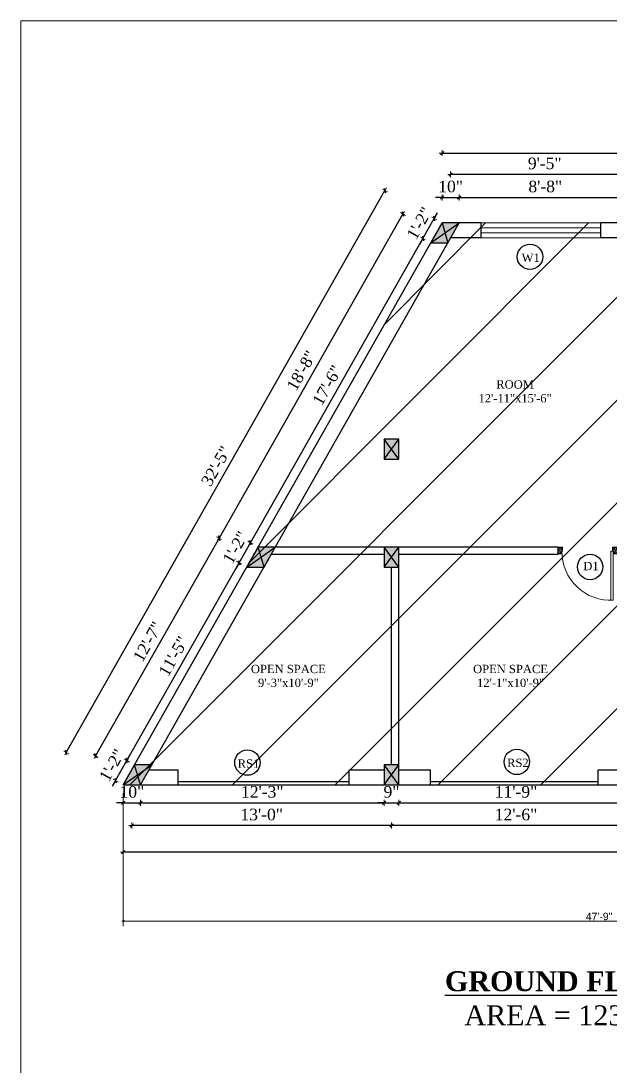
# Model space of a CAD drawing. Header units: inches. Extents: x 4069 to 291496, y -47643 to 12535.
# Drawn here: x 111241 to 111596, y -26496 to -25867 of the extents above; entities that cross this region are included whole.
import ezdxf

# ---------------------------------------------------------------- set-up
doc = ezdxf.new("R2010")
doc.units = ezdxf.units.IN
doc.header["$LTSCALE"] = 5
doc.header["$MEASUREMENT"] = 0
for name, color, linetype, lineweight in [('A-WALL', 7, 'Continuous', 9), ('Dimension', 7, 'Continuous', 18), ('DOOR', 62, 'Continuous', 0), ('Dw', 2, 'Continuous', 18), ('ele1', 21, 'Continuous', 20)]:
    doc.layers.add(name, color=color, linetype=linetype, lineweight=lineweight)
doc.layers.add('dim line', color=7, linetype='Continuous', lineweight=15, true_color=0xfab2b2)
doc.layers.add('TEXT', color=6, linetype='Continuous')
doc.layers.add('WALL', color=7, linetype='Continuous')
doc.styles.add('ordinary', font='times.ttf')
doc.styles.get("Standard").update_dxf_attribs({"font": 'arial.ttf'})
doc.dimstyles.new('Copy of 96', dxfattribs={"dimtxt": 7, "dimasz": 4, "dimexe": 0.5, "dimexo": 0.5, "dimgap": 3, "dimtad": 1, "dimdec": 1, "dimzin": 11, "dimdsep": 46, "dimlunit": 4, "dimtxsty": 'ordinary', "dimblk": 'OBLIQUE', "dimcen": 0.09, "dimse1": 1, "dimse2": 1, "dimclrt": 6, "dimazin": 0, "dimtfac": 1, "dimtdec": 1, "dimtix": 1, "dimtmove": 2, "dimatfit": 3, "dimldrblk": 'leader', "dimfxl": 0.5, "dimfxlon": 1, "dimtolj": 1, "dimtzin": 0, "dimarcsym": 0})
doc.dimstyles.new('Standard$0', dxfattribs={"dimtxt": 6, "dimasz": 4, "dimexe": 3, "dimexo": 6, "dimgap": 3, "dimtad": 1, "dimdec": 1, "dimzin": 0, "dimdsep": 46, "dimlunit": 4, "dimtxsty": 'Standard', "dimcen": 0.09, "dimclrd": 6, "dimclre": 6, "dimclrt": 7, "dimadec": 0, "dimazin": 0, "dimtfac": 1, "dimtdec": 1, "dimtix": 1, "dimtofl": 0, "dimtmove": 1, "dimatfit": 3, "dimfxl": 1, "dimtolj": 1, "dimtzin": 0, "dimlwd": 18, "dimlwe": 18, "dimarcsym": 0})

# ---------------------------------------------------------------- blocks, each defined once
blk = doc.blocks.new('c2a')
at = {"color": 1, "ltscale": 5}
for p, q in [((18091.63, 4625.76), (18084.82, 4613.76)), ((18101.98, 4625.76), (18091.63, 4625.76)), ((18095.17, 4613.76), (18101.98, 4625.76)), ((18084.82, 4613.76), (18095.17, 4613.76))]:
    blk.add_line(p, q, dxfattribs=at)
blk = doc.blocks.new('A$C27B36B59')
at = {"layer": 'DOOR'}
for p, q in [((0, 4), (0, 0)), ((2.5, 4), (0, 4)), ((0, 0), (3, 0)), ((2.5, 2.5), (2.5, 4)), ((3, 2.5), (2.5, 2.5)), ((3, 0), (3, 2.5))]:
    blk.add_line(p, q, dxfattribs=at)
for centre, radius, start, end in [((-1.4, -0.54), 4.75, 22.14107, 72.83803), ((1.34, 2.09), 1.64, 45.13802, 144.89476), ((2.21, 0.3), 2.49, 83.31492, 152.65798), ((0.13, 0.37), 2.05, 349.48753, 93.68048), ((1.96, -0.47), 2.01, 58.74475, 166.49498), ((-0.06, 0.32), 1.13, 343.54197, 86.94698), ((2.08, -0.4), 1.17, 38.28162, 160.15192)]:
    blk.add_arc(centre, radius, start, end, dxfattribs=at)
blk = doc.blocks.new('D2')
at = {"layer": 'DOOR'}
for p, q in [((74473.95, 24047.59), (74473.95, 24018.09)), ((74473.95, 24047.59), (74475.45, 24047.59)), ((74475.45, 24047.59), (74475.45, 24018.13))]:
    blk.add_line(p, q, dxfattribs=at)
blk.add_arc((74473.95, 24047.59), 29.5, 180, 272.9146, dxfattribs=at)
at = {"layer": 'DOOR', "xscale": -1, "rotation": 180}
blk.add_blockref('A$C27B36B59', (74441.95, 24050.09), dxfattribs=at)
at = {"layer": 'DOOR', "rotation": 180}
blk.add_blockref('A$C27B36B59', (74477.95, 24050.09), dxfattribs=at)
blk = doc.blocks.new('oblique')
at = {"color": 0, "lineweight": -2}
blk.add_line((0.25, 0.25), (-0.25, -0.25), dxfattribs=at)
at = {"layer": 'dim line', "lineweight": 9}
for p, q in [((-0.4375, 0), (0.4375, 0)), ((0, 0.4375), (0, -0.4375))]:
    blk.add_line(p, q, dxfattribs=at)
blk = doc.blocks.new('*D3175')
at = {"layer": 'A-WALL', "color": 0, "lineweight": -2, "ltscale": 50, "transparency": 16777216}
blk.add_line((111614.11, -26351.35), (111464.11, -26351.35), dxfattribs=at)
at = {"layer": 'Defpoints', "color": 0, "ltscale": 50, "transparency": 16777216}
for p in [(111464.11, -26326.94), (111614.11, -26326.94), (111464.11, -26351.35)]:
    blk.add_point(p, dxfattribs=at)
at = {"layer": 'A-WALL', "color": 0, "lineweight": -2, "ltscale": 50, "transparency": 16777216, "xscale": 4, "yscale": 4, "zscale": 4, "rotation": 180}
blk.add_blockref('oblique', (111464.11, -26351.35), dxfattribs=at)
at = {"layer": 'A-WALL', "color": 0, "lineweight": -2, "ltscale": 50, "transparency": 16777216, "xscale": 4, "yscale": 4, "zscale": 4}
blk.add_blockref('oblique', (111614.11, -26351.35), dxfattribs=at)
at = {"layer": 'A-WALL', "color": 6, "ltscale": 50, "transparency": 16777216, "insert": (111539.11, -26344.79), "char_height": 7, "attachment_point": 5, "style": 'ordinary'}
blk.add_mtext('\\A1;12\'-6"', dxfattribs=at)
blk = doc.blocks.new('_OBLIQUE')
at = {"color": 0, "linetype": 'ByBlock'}
blk.add_line((-0.5, -0.5), (0.5, 0.5), dxfattribs=at)
blk = doc.blocks.new('leader')
at = {"layer": 'Dimension'}
for p, q in [((0, -4.33), (0, 4.33)), ((-4.42, 0), (4.42, 0))]:
    blk.add_line(p, q, dxfattribs=at)
blk = doc.blocks.new('*D3176')
at = {"layer": 'A-WALL', "color": 0, "lineweight": -2, "ltscale": 50, "transparency": 16777216}
blk.add_line((111464.11, -26351.35), (111307.79, -26351.35), dxfattribs=at)
at = {"layer": 'Defpoints', "color": 0, "ltscale": 50, "transparency": 16777216}
for p in [(111307.79, -26326.94), (111464.11, -26326.94), (111307.79, -26351.35)]:
    blk.add_point(p, dxfattribs=at)
at = {"layer": 'A-WALL', "color": 0, "lineweight": -2, "ltscale": 50, "transparency": 16777216, "xscale": 4, "yscale": 4, "zscale": 4, "rotation": 180}
blk.add_blockref('oblique', (111307.79, -26351.35), dxfattribs=at)
at = {"layer": 'A-WALL', "color": 0, "lineweight": -2, "ltscale": 50, "transparency": 16777216, "xscale": 4, "yscale": 4, "zscale": 4}
blk.add_blockref('oblique', (111464.11, -26351.35), dxfattribs=at)
at = {"layer": 'A-WALL', "color": 6, "ltscale": 50, "transparency": 16777216, "insert": (111385.95, -26344.79), "char_height": 7, "attachment_point": 5, "style": 'ordinary'}
blk.add_mtext('\\A1;13\'-0"', dxfattribs=at)
blk = doc.blocks.new('*D3030')
at = {"layer": 'A-WALL', "color": 0, "lineweight": -2, "ltscale": 50, "transparency": 16777216}
blk.add_line((111923.61, -26367.4), (111302.61, -26367.4), dxfattribs=at)
at = {"layer": 'Defpoints', "color": 0, "ltscale": 50, "transparency": 16777216}
for p in [(111923.61, -26317.76), (111302.61, -26323.76), (111302.61, -26367.4)]:
    blk.add_point(p, dxfattribs=at)
at = {"layer": 'A-WALL', "color": 0, "lineweight": -2, "ltscale": 50, "transparency": 16777216, "xscale": 4, "yscale": 4, "zscale": 4, "rotation": 180}
blk.add_blockref('oblique', (111302.61, -26367.4), dxfattribs=at)
at = {"layer": 'A-WALL', "color": 0, "lineweight": -2, "ltscale": 50, "transparency": 16777216, "xscale": 4, "yscale": 4, "zscale": 4}
blk.add_blockref('oblique', (111923.61, -26367.4), dxfattribs=at)
at = {"layer": 'A-WALL', "color": 6, "ltscale": 50, "transparency": 16777216, "insert": (111613.11, -26360.83), "char_height": 7, "attachment_point": 5, "style": 'ordinary'}
blk.add_mtext('\\A1;51\'-9"', dxfattribs=at)
blk = doc.blocks.new('*D3177')
at = {"layer": 'A-WALL', "color": 0, "lineweight": -2, "ltscale": 50, "transparency": 16777216}
for p, q in [((111304.78, -26312.3), (111306.75, -26308.82)), ((111297.97, -26324.3), (111304.78, -26312.3)), ((111297.97, -26324.3), (111295.99, -26327.78))]:
    blk.add_line(p, q, dxfattribs=at)
at = {"layer": 'Defpoints', "color": 0, "ltscale": 50, "transparency": 16777216}
for p in [(111304.78, -26312.3), (111309.42, -26314.94), (111302.61, -26326.94)]:
    blk.add_point(p, dxfattribs=at)
at = {"layer": 'A-WALL', "color": 0, "lineweight": -2, "ltscale": 50, "transparency": 16777216, "xscale": 4, "yscale": 4, "zscale": 4}
for p, rotation in [((111304.78, -26312.3), 240.4114854942653), ((111297.97, -26324.3), 60.41148549426527)]:
    blk.add_blockref('oblique', p, dxfattribs=dict(at, rotation=rotation))
at = {"layer": 'A-WALL', "color": 6, "ltscale": 50, "transparency": 16777216, "insert": (111295.72, -26315.09), "char_height": 7, "attachment_point": 5, "rotation": 60.41149, "style": 'ordinary'}
blk.add_mtext('\\A1;1\'-2"', dxfattribs=at)
blk = doc.blocks.new('*D3178')
at = {"layer": 'A-WALL', "color": 0, "lineweight": -2, "ltscale": 50, "transparency": 16777216}
blk.add_line((111304.78, -26312.3), (111372.35, -26193.3), dxfattribs=at)
at = {"layer": 'Defpoints', "color": 0, "ltscale": 50, "transparency": 16777216}
for p in [(111372.35, -26193.3), (111376.99, -26195.94), (111309.42, -26314.94)]:
    blk.add_point(p, dxfattribs=at)
at = {"layer": 'A-WALL', "color": 0, "lineweight": -2, "ltscale": 50, "transparency": 16777216, "xscale": 4, "yscale": 4, "zscale": 4}
for p, rotation in [((111372.35, -26193.3), 60.4114854945245), ((111304.78, -26312.3), 240.4114854945245)]:
    blk.add_blockref('oblique', p, dxfattribs=dict(at, rotation=rotation))
at = {"layer": 'A-WALL', "color": 6, "ltscale": 50, "transparency": 16777216, "insert": (111332.86, -26249.56), "char_height": 7, "attachment_point": 5, "rotation": 60.41149, "style": 'ordinary'}
blk.add_mtext('\\A1;11\'-5"', dxfattribs=at)
blk = doc.blocks.new('*D3179')
at = {"layer": 'A-WALL', "color": 0, "lineweight": -2, "ltscale": 50, "transparency": 16777216}
for p, q in [((111372.35, -26193.3), (111379.16, -26181.3)), ((111379.16, -26181.3), (111381.14, -26177.82)), ((111372.35, -26193.3), (111370.37, -26196.78))]:
    blk.add_line(p, q, dxfattribs=at)
at = {"layer": 'Defpoints', "color": 0, "ltscale": 50, "transparency": 16777216}
for p in [(111379.16, -26181.3), (111383.81, -26183.94), (111376.99, -26195.94)]:
    blk.add_point(p, dxfattribs=at)
at = {"layer": 'A-WALL', "color": 0, "lineweight": -2, "ltscale": 50, "transparency": 16777216, "xscale": 4, "yscale": 4, "zscale": 4}
for p, rotation in [((111379.16, -26181.3), 240.4114854945245), ((111372.35, -26193.3), 60.4114854945245)]:
    blk.add_blockref('oblique', p, dxfattribs=dict(at, rotation=rotation))
at = {"layer": 'A-WALL', "color": 6, "ltscale": 50, "transparency": 16777216, "insert": (111370.1, -26184.09), "char_height": 7, "attachment_point": 5, "rotation": 60.41149, "style": 'ordinary'}
blk.add_mtext('\\A1;1\'-2"', dxfattribs=at)
blk = doc.blocks.new('*D3180')
at = {"layer": 'A-WALL', "color": 0, "lineweight": -2, "ltscale": 50, "transparency": 16777216}
blk.add_line((111379.16, -26181.3), (111483.07, -25998.3), dxfattribs=at)
at = {"layer": 'Defpoints', "color": 0, "ltscale": 50, "transparency": 16777216}
for p in [(111483.07, -25998.3), (111487.72, -26000.94), (111383.81, -26183.94)]:
    blk.add_point(p, dxfattribs=at)
at = {"layer": 'A-WALL', "color": 0, "lineweight": -2, "ltscale": 50, "transparency": 16777216, "xscale": 4, "yscale": 4, "zscale": 4}
for p, rotation in [((111483.07, -25998.3), 60.4114854945245), ((111379.16, -26181.3), 240.4114854945245)]:
    blk.add_blockref('oblique', p, dxfattribs=dict(at, rotation=rotation))
at = {"layer": 'A-WALL', "color": 6, "ltscale": 50, "transparency": 16777216, "insert": (111425.4, -26086.56), "char_height": 7, "attachment_point": 5, "rotation": 60.41149, "style": 'ordinary'}
blk.add_mtext('\\A1;17\'-6"', dxfattribs=at)
blk = doc.blocks.new('*D3181')
at = {"layer": 'A-WALL', "color": 0, "lineweight": -2, "ltscale": 50, "transparency": 16777216}
for p, q in [((111483.07, -25998.3), (111489.89, -25986.3)), ((111489.89, -25986.3), (111491.86, -25982.82)), ((111483.07, -25998.3), (111481.1, -26001.78))]:
    blk.add_line(p, q, dxfattribs=at)
at = {"layer": 'Defpoints', "color": 0, "ltscale": 50, "transparency": 16777216}
for p in [(111489.89, -25986.3), (111494.53, -25988.94), (111487.72, -26000.94)]:
    blk.add_point(p, dxfattribs=at)
at = {"layer": 'A-WALL', "color": 0, "lineweight": -2, "ltscale": 50, "transparency": 16777216, "xscale": 4, "yscale": 4, "zscale": 4}
for p, rotation in [((111489.89, -25986.3), 240.4114854945245), ((111483.07, -25998.3), 60.4114854945245)]:
    blk.add_blockref('oblique', p, dxfattribs=dict(at, rotation=rotation))
at = {"layer": 'A-WALL', "color": 6, "ltscale": 50, "transparency": 16777216, "insert": (111480.83, -25989.09), "char_height": 7, "attachment_point": 5, "rotation": 60.41149, "style": 'ordinary'}
blk.add_mtext('\\A1;1\'-2"', dxfattribs=at)
blk = doc.blocks.new('*D3182')
at = {"layer": 'A-WALL', "color": 0, "lineweight": -2, "ltscale": 50, "transparency": 16777216}
blk.add_line((111470.99, -25983.51), (111360.27, -26178.51), dxfattribs=at)
at = {"layer": 'Defpoints', "color": 0, "ltscale": 50, "transparency": 16777216}
for p in [(111491.12, -25994.94), (111360.27, -26178.51), (111380.4, -26189.94)]:
    blk.add_point(p, dxfattribs=at)
at = {"layer": 'A-WALL', "color": 0, "lineweight": -2, "ltscale": 50, "transparency": 16777216, "xscale": 4, "yscale": 4, "zscale": 4}
for p, rotation in [((111470.99, -25983.51), 60.41148549426654), ((111360.27, -26178.51), 240.4114854942665)]:
    blk.add_blockref('oblique', p, dxfattribs=dict(at, rotation=rotation))
at = {"layer": 'A-WALL', "color": 6, "ltscale": 50, "transparency": 16777216, "insert": (111409.93, -26077.77), "char_height": 7, "attachment_point": 5, "rotation": 60.41149, "style": 'ordinary'}
blk.add_mtext('\\A1;18\'-8"', dxfattribs=at)
blk = doc.blocks.new('*D3183')
at = {"layer": 'A-WALL', "color": 0, "lineweight": -2, "ltscale": 50, "transparency": 16777216}
blk.add_line((111360.27, -26178.51), (111285.89, -26309.51), dxfattribs=at)
at = {"layer": 'Defpoints', "color": 0, "ltscale": 50, "transparency": 16777216}
for p in [(111380.4, -26189.94), (111285.89, -26309.51), (111306.02, -26320.94)]:
    blk.add_point(p, dxfattribs=at)
at = {"layer": 'A-WALL', "color": 0, "lineweight": -2, "ltscale": 50, "transparency": 16777216, "xscale": 4, "yscale": 4, "zscale": 4}
for p, rotation in [((111360.27, -26178.51), 60.4114854945245), ((111285.89, -26309.51), 240.4114854945245)]:
    blk.add_blockref('oblique', p, dxfattribs=dict(at, rotation=rotation))
at = {"layer": 'A-WALL', "color": 6, "ltscale": 50, "transparency": 16777216, "insert": (111317.36, -26240.76), "char_height": 7, "attachment_point": 5, "rotation": 60.41149, "style": 'ordinary'}
blk.add_mtext('\\A1;12\'-7"', dxfattribs=at)
blk = doc.blocks.new('*D3031')
at = {"layer": 'A-WALL', "color": 0, "lineweight": -2, "ltscale": 50, "transparency": 16777216}
blk.add_line((111268.24, -26307.42), (111460.16, -25969.42), dxfattribs=at)
at = {"layer": 'Defpoints', "color": 0, "ltscale": 50, "transparency": 16777216}
for p in [(111460.16, -25969.42), (111494.53, -25988.94), (111302.61, -26326.94)]:
    blk.add_point(p, dxfattribs=at)
at = {"layer": 'A-WALL', "color": 0, "lineweight": -2, "ltscale": 50, "transparency": 16777216, "xscale": 4, "yscale": 4, "zscale": 4}
for p, rotation in [((111460.16, -25969.42), 60.41148549426746), ((111268.24, -26307.42), 240.4114854942675)]:
    blk.add_blockref('oblique', p, dxfattribs=dict(at, rotation=rotation))
at = {"layer": 'A-WALL', "color": 6, "ltscale": 50, "transparency": 16777216, "insert": (111358.49, -26135.18), "char_height": 7, "attachment_point": 5, "rotation": 60.41149, "style": 'ordinary'}
blk.add_mtext('\\A1;32\'-5"', dxfattribs=at)
blk = doc.blocks.new('*D3184')
at = {"layer": 'A-WALL', "color": 0, "lineweight": -2, "ltscale": 50, "transparency": 16777216}
for p, q in [((111494.53, -25973.63), (111490.53, -25973.63)), ((111494.53, -25973.63), (111504.88, -25973.63)), ((111504.88, -25973.63), (111508.88, -25973.63))]:
    blk.add_line(p, q, dxfattribs=at)
at = {"layer": 'Defpoints', "color": 0, "ltscale": 50, "transparency": 16777216}
for p in [(111504.88, -25973.63), (111494.53, -25988.94), (111504.88, -25988.94)]:
    blk.add_point(p, dxfattribs=at)
at = {"layer": 'A-WALL', "color": 0, "lineweight": -2, "ltscale": 50, "transparency": 16777216, "xscale": 4, "yscale": 4, "zscale": 4}
blk.add_blockref('oblique', (111494.53, -25973.63), dxfattribs=at)
at = {"layer": 'A-WALL', "color": 0, "lineweight": -2, "ltscale": 50, "transparency": 16777216, "xscale": 4, "yscale": 4, "zscale": 4, "rotation": 180}
blk.add_blockref('oblique', (111504.88, -25973.63), dxfattribs=at)
at = {"layer": 'A-WALL', "color": 6, "ltscale": 50, "transparency": 16777216, "insert": (111499.71, -25967.07), "char_height": 7, "attachment_point": 5, "style": 'ordinary'}
blk.add_mtext('\\A1;10"', dxfattribs=at)
blk = doc.blocks.new('*D3185')
at = {"layer": 'A-WALL', "color": 0, "lineweight": -2, "ltscale": 50, "transparency": 16777216}
blk.add_line((111504.88, -25973.63), (111608.53, -25973.63), dxfattribs=at)
at = {"layer": 'Defpoints', "color": 0, "ltscale": 50, "transparency": 16777216}
for p in [(111608.53, -25973.63), (111504.88, -25988.94), (111608.53, -25988.94)]:
    blk.add_point(p, dxfattribs=at)
at = {"layer": 'A-WALL', "color": 0, "lineweight": -2, "ltscale": 50, "transparency": 16777216, "xscale": 4, "yscale": 4, "zscale": 4, "rotation": 180}
blk.add_blockref('oblique', (111504.88, -25973.63), dxfattribs=at)
at = {"layer": 'A-WALL', "color": 0, "lineweight": -2, "ltscale": 50, "transparency": 16777216, "xscale": 4, "yscale": 4, "zscale": 4}
blk.add_blockref('oblique', (111608.53, -25973.63), dxfattribs=at)
at = {"layer": 'A-WALL', "color": 6, "ltscale": 50, "transparency": 16777216, "insert": (111556.71, -25967.07), "char_height": 7, "attachment_point": 5, "style": 'ordinary'}
blk.add_mtext('\\A1;8\'-8"', dxfattribs=at)
blk = doc.blocks.new('*D3193')
at = {"layer": 'A-WALL', "color": 0, "lineweight": -2, "ltscale": 50, "transparency": 16777216}
blk.add_line((111613.03, -25959.72), (111499.71, -25959.72), dxfattribs=at)
at = {"layer": 'Defpoints', "color": 0, "ltscale": 50, "transparency": 16777216}
for p in [(111499.71, -25959.72), (111499.71, -25988.94), (111613.03, -25988.94)]:
    blk.add_point(p, dxfattribs=at)
at = {"layer": 'A-WALL', "color": 0, "lineweight": -2, "ltscale": 50, "transparency": 16777216, "xscale": 4, "yscale": 4, "zscale": 4, "rotation": 180}
blk.add_blockref('oblique', (111499.71, -25959.72), dxfattribs=at)
at = {"layer": 'A-WALL', "color": 0, "lineweight": -2, "ltscale": 50, "transparency": 16777216, "xscale": 4, "yscale": 4, "zscale": 4}
blk.add_blockref('oblique', (111613.03, -25959.72), dxfattribs=at)
at = {"layer": 'A-WALL', "color": 6, "ltscale": 50, "transparency": 16777216, "insert": (111556.37, -25953.15), "char_height": 7, "attachment_point": 5, "style": 'ordinary'}
blk.add_mtext('\\A1;9\'-5"', dxfattribs=at)
blk = doc.blocks.new('*D3032')
at = {"layer": 'A-WALL', "color": 0, "lineweight": -2, "ltscale": 50, "transparency": 16777216}
blk.add_line((111494.53, -25946.88), (111873.53, -25946.88), dxfattribs=at)
at = {"layer": 'Defpoints', "color": 0, "ltscale": 50, "transparency": 16777216}
for p in [(111873.53, -25946.88), (111494.53, -25988.94), (111873.53, -25988.94)]:
    blk.add_point(p, dxfattribs=at)
at = {"layer": 'A-WALL', "color": 0, "lineweight": -2, "ltscale": 50, "transparency": 16777216, "xscale": 4, "yscale": 4, "zscale": 4, "rotation": 180}
blk.add_blockref('oblique', (111494.53, -25946.88), dxfattribs=at)
at = {"layer": 'A-WALL', "color": 0, "lineweight": -2, "ltscale": 50, "transparency": 16777216, "xscale": 4, "yscale": 4, "zscale": 4}
blk.add_blockref('oblique', (111873.53, -25946.88), dxfattribs=at)
at = {"layer": 'A-WALL', "color": 6, "ltscale": 50, "transparency": 16777216, "insert": (111684.03, -25940.31), "char_height": 7, "attachment_point": 5, "style": 'ordinary'}
blk.add_mtext('\\A1;31\'-7"', dxfattribs=at)
blk = doc.blocks.new('*D3033')
at = {"layer": 'A-WALL', "color": 0, "lineweight": -2, "ltscale": 50, "transparency": 16777216}
for p, q in [((111302.61, -26337.7), (111298.61, -26337.7)), ((111302.61, -26337.7), (111312.96, -26337.7)), ((111312.96, -26337.7), (111316.96, -26337.7))]:
    blk.add_line(p, q, dxfattribs=at)
at = {"layer": 'Defpoints', "color": 0, "ltscale": 50, "transparency": 16777216}
for p in [(111302.61, -26326.94), (111312.96, -26326.94), (111312.96, -26337.7)]:
    blk.add_point(p, dxfattribs=at)
at = {"layer": 'A-WALL', "color": 0, "lineweight": -2, "ltscale": 50, "transparency": 16777216, "xscale": 4, "yscale": 4, "zscale": 4}
blk.add_blockref('oblique', (111302.61, -26337.7), dxfattribs=at)
at = {"layer": 'A-WALL', "color": 0, "lineweight": -2, "ltscale": 50, "transparency": 16777216, "xscale": 4, "yscale": 4, "zscale": 4, "rotation": 180}
blk.add_blockref('oblique', (111312.96, -26337.7), dxfattribs=at)
at = {"layer": 'A-WALL', "color": 6, "ltscale": 50, "transparency": 16777216, "insert": (111307.79, -26331.14), "char_height": 7, "attachment_point": 5, "style": 'ordinary'}
blk.add_mtext('\\A1;10"', dxfattribs=at)
blk = doc.blocks.new('*D3034')
at = {"layer": 'A-WALL', "color": 0, "lineweight": -2, "ltscale": 50, "transparency": 16777216}
blk.add_line((111312.96, -26337.7), (111459.61, -26337.7), dxfattribs=at)
at = {"layer": 'Defpoints', "color": 0, "ltscale": 50, "transparency": 16777216}
for p in [(111312.96, -26326.94), (111459.61, -26326.94), (111459.61, -26337.7)]:
    blk.add_point(p, dxfattribs=at)
at = {"layer": 'A-WALL', "color": 0, "lineweight": -2, "ltscale": 50, "transparency": 16777216, "xscale": 4, "yscale": 4, "zscale": 4, "rotation": 180}
blk.add_blockref('oblique', (111312.96, -26337.7), dxfattribs=at)
at = {"layer": 'A-WALL', "color": 0, "lineweight": -2, "ltscale": 50, "transparency": 16777216, "xscale": 4, "yscale": 4, "zscale": 4}
blk.add_blockref('oblique', (111459.61, -26337.7), dxfattribs=at)
at = {"layer": 'A-WALL', "color": 6, "ltscale": 50, "transparency": 16777216, "insert": (111386.29, -26331.14), "char_height": 7, "attachment_point": 5, "style": 'ordinary'}
blk.add_mtext('\\A1;12\'-3"', dxfattribs=at)
blk = doc.blocks.new('*D3035')
at = {"layer": 'A-WALL', "color": 0, "lineweight": -2, "ltscale": 50, "transparency": 16777216}
for p, q in [((111459.61, -26337.7), (111455.61, -26337.7)), ((111459.61, -26337.7), (111468.61, -26337.7)), ((111468.61, -26337.7), (111472.61, -26337.7))]:
    blk.add_line(p, q, dxfattribs=at)
at = {"layer": 'Defpoints', "color": 0, "ltscale": 50, "transparency": 16777216}
for p in [(111459.61, -26326.94), (111468.61, -26326.94), (111468.61, -26337.7)]:
    blk.add_point(p, dxfattribs=at)
at = {"layer": 'A-WALL', "color": 0, "lineweight": -2, "ltscale": 50, "transparency": 16777216, "xscale": 4, "yscale": 4, "zscale": 4}
blk.add_blockref('oblique', (111459.61, -26337.7), dxfattribs=at)
at = {"layer": 'A-WALL', "color": 0, "lineweight": -2, "ltscale": 50, "transparency": 16777216, "xscale": 4, "yscale": 4, "zscale": 4, "rotation": 180}
blk.add_blockref('oblique', (111468.61, -26337.7), dxfattribs=at)
at = {"layer": 'A-WALL', "color": 6, "ltscale": 50, "transparency": 16777216, "insert": (111464.11, -26331.13), "char_height": 7, "attachment_point": 5, "style": 'ordinary'}
blk.add_mtext('\\A1;9"', dxfattribs=at)
blk = doc.blocks.new('*D3036')
at = {"layer": 'A-WALL', "color": 0, "lineweight": -2, "ltscale": 50, "transparency": 16777216}
blk.add_line((111468.61, -26337.7), (111609.61, -26337.7), dxfattribs=at)
at = {"layer": 'Defpoints', "color": 0, "ltscale": 50, "transparency": 16777216}
for p in [(111468.61, -26326.94), (111609.61, -26326.94), (111609.61, -26337.7)]:
    blk.add_point(p, dxfattribs=at)
at = {"layer": 'A-WALL', "color": 0, "lineweight": -2, "ltscale": 50, "transparency": 16777216, "xscale": 4, "yscale": 4, "zscale": 4, "rotation": 180}
blk.add_blockref('oblique', (111468.61, -26337.7), dxfattribs=at)
at = {"layer": 'A-WALL', "color": 0, "lineweight": -2, "ltscale": 50, "transparency": 16777216, "xscale": 4, "yscale": 4, "zscale": 4}
blk.add_blockref('oblique', (111609.61, -26337.7), dxfattribs=at)
at = {"layer": 'A-WALL', "color": 6, "ltscale": 50, "transparency": 16777216, "insert": (111539.11, -26331.13), "char_height": 7, "attachment_point": 5, "style": 'ordinary'}
blk.add_mtext('\\A1;11\'-9"', dxfattribs=at)
blk = doc.blocks.new('*D3170')
at = {"layer": 'A-WALL', "color": 47, "lineweight": 0, "ltscale": 5, "transparency": 16777216}
for p, q in [((111302.61, -26331.94), (111302.61, -26411.89)), ((111875.61, -26331.94), (111875.61, -26411.89))]:
    blk.add_line(p, q, dxfattribs=at)
at = {"layer": 'A-WALL', "color": 33, "lineweight": 0, "ltscale": 5, "transparency": 16777216}
blk.add_line((111875.61, -26408.89), (111302.61, -26408.89), dxfattribs=at)
at = {"layer": 'Defpoints', "color": 0, "ltscale": 5, "transparency": 16777216}
for p in [(111302.61, -26326.94), (111875.61, -26326.94), (111302.61, -26408.89)]:
    blk.add_point(p, dxfattribs=at)
at = {"layer": 'A-WALL', "color": 33, "lineweight": 0, "ltscale": 5, "transparency": 16777216, "xscale": 2, "yscale": 2, "zscale": 2, "rotation": 180}
blk.add_blockref('oblique', (111302.61, -26408.89), dxfattribs=at)
at = {"layer": 'A-WALL', "color": 33, "lineweight": 0, "ltscale": 5, "transparency": 16777216, "xscale": 2, "yscale": 2, "zscale": 2}
blk.add_blockref('oblique', (111875.61, -26408.89), dxfattribs=at)
at = {"layer": 'A-WALL', "color": 7, "ltscale": 5, "transparency": 16777216, "insert": (111589.11, -26406.09), "char_height": 4.5, "attachment_point": 5}
blk.add_mtext('\\A1;47\'-9"', dxfattribs=at)

msp = doc.modelspace()

# ---------------------------------------------------------------- hatches: boundary and pattern name
at = {"layer": 'WALL', "linetype": 'ByBlock', "ltscale": 5, "true_color": 0xf8991e}
h = msp.add_hatch(dxfattribs=at)
h.set_pattern_fill('ANSI31', color=30, scale=350)
h.set_pattern_definition([(45, (104858.308, -23741.887), (-30.93592, 30.93592), [])])
h.paths.add_polyline_path([(111302.61039, -26326.93969), (111494.53151, -25988.93969), (111873.53151, -25988.93969), (111875.01994, -26230.93969), (111923.61039, -26230.93969), (111923.61039, -26320.93969), (111875.61039, -26320.93969), (111875.61039, -26326.93969)])
h = msp.add_hatch(color=30, dxfattribs=at)
h.dxf.hatch_style = 1
h.paths.add_polyline_path([(111496.29945, -25994.93969), (111498.0674, -26000.93969), (111504.88117, -25988.93969)])
h.paths.add_polyline_path([(111496.29945, -25994.93969), (111504.88117, -25988.93969), (111494.53151, -25988.93969)])
h.paths.add_polyline_path([(111494.53151, -25988.93969), (111487.71774, -26000.93969), (111496.29945, -25994.93969)])
h.paths.add_polyline_path([(111496.29945, -25994.93969), (111487.71774, -26000.93969), (111498.0674, -26000.93969)])
h = msp.add_hatch(color=30, dxfattribs=at)
h.dxf.hatch_style = 1
h.paths.add_polyline_path([(111464.11031, -26124.93969), (111459.61031, -26130.93969), (111468.61031, -26130.93969)])
h.paths.add_polyline_path([(111468.61031, -26130.93969), (111468.61031, -26118.93969), (111464.11031, -26124.93969)])
h.paths.add_polyline_path([(111464.11031, -26124.93969), (111468.61031, -26118.93969), (111459.61031, -26118.93969)])
h.paths.add_polyline_path([(111459.61031, -26118.93969), (111459.61031, -26130.93969), (111464.11031, -26124.93969)])
h = msp.add_hatch(color=30, dxfattribs=at)
h.dxf.hatch_style = 1
h.paths.add_polyline_path([(111385.57573, -26189.93969), (111387.34368, -26195.93969), (111394.15745, -26183.93969)])
h.paths.add_polyline_path([(111385.57573, -26189.93969), (111394.15745, -26183.93969), (111383.80779, -26183.93969)])
h.paths.add_polyline_path([(111383.80779, -26183.93969), (111376.99402, -26195.93969), (111385.57573, -26189.93969)])
h.paths.add_polyline_path([(111385.57573, -26189.93969), (111376.99402, -26195.93969), (111387.34368, -26195.93969)])
h = msp.add_hatch(color=30, dxfattribs=at)
h.dxf.hatch_style = 1
h.paths.add_polyline_path([(111464.11031, -26189.93969), (111459.61031, -26195.93969), (111468.61031, -26195.93969)])
h.paths.add_polyline_path([(111468.61031, -26195.93969), (111468.61031, -26183.93969), (111464.11031, -26189.93969)])
h.paths.add_polyline_path([(111464.11031, -26189.93969), (111468.61031, -26183.93969), (111459.61031, -26183.93969)])
h.paths.add_polyline_path([(111459.61031, -26183.93969), (111459.61031, -26195.93969), (111464.11031, -26189.93969)])
h = msp.add_hatch(color=30, dxfattribs=at)
h.dxf.hatch_style = 1
h.paths.add_polyline_path([(111311.19211, -26320.93969), (111312.96005, -26326.93969), (111319.77382, -26314.93969)])
h.paths.add_polyline_path([(111311.19211, -26320.93969), (111319.77382, -26314.93969), (111309.42416, -26314.93969)])
h.paths.add_polyline_path([(111309.42416, -26314.93969), (111302.61039, -26326.93969), (111311.19211, -26320.93969)])
h.paths.add_polyline_path([(111311.19211, -26320.93969), (111302.61039, -26326.93969), (111312.96005, -26326.93969)])
h = msp.add_hatch(color=30, dxfattribs=at)
h.dxf.hatch_style = 1
h.paths.add_polyline_path([(111464.11031, -26320.93969), (111459.61031, -26326.93969), (111468.61031, -26326.93969)])
h.paths.add_polyline_path([(111468.61031, -26326.93969), (111468.61031, -26314.93969), (111464.11031, -26320.93969)])
h.paths.add_polyline_path([(111464.11031, -26320.93969), (111468.61031, -26314.93969), (111459.61031, -26314.93969)])
h.paths.add_polyline_path([(111459.61031, -26314.93969), (111459.61031, -26326.93969), (111464.11031, -26320.93969)])

# ---------------------------------------------------------------- linework, layer by layer
at = {"color": 1, "ltscale": 5}
for p, q in [((111487.71774, -26000.93969), (111504.88117, -25988.93969)), ((111494.53151, -25988.93969), (111498.0674, -26000.93969)), ((111459.61031, -26130.93969), (111468.61031, -26118.93969)), ((111468.61031, -26130.93969), (111459.61031, -26118.93969)), ((111376.99402, -26195.93969), (111394.15745, -26183.93969)), ((111387.34368, -26195.93969), (111383.80779, -26183.93969)), ((111459.61031, -26195.93969), (111468.61031, -26183.93969)), ((111468.61031, -26195.93969), (111459.61031, -26183.93969)), ((111302.61039, -26326.93969), (111319.77382, -26314.93969)), ((111312.96005, -26326.93969), (111309.42416, -26314.93969)), ((111459.61031, -26326.93969), (111468.61031, -26314.93969)), ((111468.61031, -26326.93969), (111459.61031, -26314.93969))]:
    msp.add_line(p, q, dxfattribs=at)
at = {"layer": 'A-WALL', "lineweight": 30}
for p, q in [((111302.61039, -26326.93969), (111494.53151, -25988.93969)), ((111312.96005, -26326.93969), (111504.88117, -25988.93969)), ((111518.15113, -25988.93969), (111494.53151, -25988.93969)), ((111518.15113, -25997.93969), (111518.15113, -25988.93969)), ((111637.53142, -25988.93969), (111590.15113, -25988.93969)), ((111590.15113, -25997.93969), (111590.15113, -25988.93969)), ((111518.15113, -25997.93969), (111499.77084, -25997.93969)), ((111608.53142, -25997.93969), (111590.15113, -25997.93969)), ((111459.61031, -26188.43969), (111391.60228, -26188.43969)), ((111459.61031, -26183.93969), (111394.15745, -26183.93969)), ((111564.17677, -26183.93969), (111468.61031, -26183.93969)), ((111564.17677, -26188.43969), (111468.61031, -26188.43969)), ((111564.17677, -26183.93969), (111564.17677, -26188.43969)), ((111464.11031, -26314.93969), (111464.11031, -26195.93969)), ((111468.61031, -26314.93969), (111468.61031, -26195.93969)), ((111318.07038, -26317.93969), (111335.61039, -26317.93969)), ((111335.61039, -26326.93969), (111335.61039, -26317.93969)), ((111438.61039, -26317.93969), (111459.61031, -26317.93969)), ((111438.61039, -26326.93969), (111438.61039, -26317.93969)), ((111468.61031, -26317.93969), (111487.61039, -26317.93969)), ((111487.61039, -26326.93969), (111487.61039, -26317.93969)), ((111588.61039, -26317.93969), (111609.61031, -26317.93969)), ((111588.61039, -26326.93969), (111588.61039, -26317.93969)), ((111302.61039, -26326.93969), (111335.61039, -26326.93969)), ((111335.61039, -26324.93969), (111438.61039, -26324.93969)), ((111335.61039, -26326.93969), (111438.61039, -26326.93969)), ((111438.61039, -26326.93969), (111487.61039, -26326.93969)), ((111487.61039, -26324.93969), (111588.61039, -26324.93969)), ((111487.61039, -26326.93969), (111588.61039, -26326.93969)), ((111588.61039, -26326.93969), (111639.61039, -26326.93969))]:
    msp.add_line(p, q, dxfattribs=at)
at = {"layer": 'Dw', "color": 3}
for p, q in [((111518.15113, -25988.93969), (111590.15113, -25988.93969)), ((111518.15113, -25991.93969), (111590.15113, -25991.93969)), ((111518.15113, -25994.93969), (111590.15113, -25994.93969)), ((111518.15113, -25997.93969), (111590.15113, -25997.93969))]:
    msp.add_line(p, q, dxfattribs=at)
at = {"layer": 'ele1'}
msp.add_lwpolyline([(111240.93807, -25867.41595), (114325.90253, -25867.41595), (114325.90253, -28022.74893), (111240.93807, -28022.74893)], close=True, dxfattribs=at)
msp.add_lwpolyline([(111240.93807, -25867.41595), (114325.90253, -25867.41595), (114325.90253, -28022.74893), (111240.93807, -28022.74893)], close=True, dxfattribs=at)
at = {"layer": 'TEXT'}
for centre in [(111547.5114, -26009.28846), (111583.70316, -26195.8593), (111377.34976, -26313.52707), (111539.56854, -26313.11148)]:
    msp.add_circle(centre, 7.64038, dxfattribs=at)
at = {"layer": 'WALL', "color": 2, "linetype": 'ByBlock', "ltscale": 5}
for points in [[(111487.71774, -26000.93969), (111498.0674, -26000.93969), (111504.88117, -25988.93969), (111494.53151, -25988.93969)], [(111459.61031, -26130.93969), (111468.61031, -26130.93969), (111468.61031, -26118.93969), (111459.61031, -26118.93969)], [(111376.99402, -26195.93969), (111387.34368, -26195.93969), (111394.15745, -26183.93969), (111383.80779, -26183.93969)], [(111459.61031, -26195.93969), (111468.61031, -26195.93969), (111468.61031, -26183.93969), (111459.61031, -26183.93969)], [(111302.61039, -26326.93969), (111312.96005, -26326.93969), (111319.77382, -26314.93969), (111309.42416, -26314.93969)], [(111459.61031, -26326.93969), (111468.61031, -26326.93969), (111468.61031, -26314.93969), (111459.61031, -26314.93969)]]:
    msp.add_lwpolyline(points, close=True, dxfattribs=at)

# ---------------------------------------------------------------- block references
for p in [(93402.89852, -30614.69886), (93292.1748, -30809.69886), (93217.79118, -30940.69886)]:
    msp.add_blockref('c2a', p, dxfattribs=at)
at = {"layer": 'WALL', "color": 2, "linetype": 'ByBlock'}
msp.add_blockref('D2', (37122.22554, -50234.0276), dxfattribs=at)

# ---------------------------------------------------------------- texts
at = {"layer": 'TEXT', "style": 'ordinary'}
for s, p in [('W1', (111542.4784, -26012.35258)), ('D1', (111579.60519, -26197.78442)), ('RS1', (111371.50618, -26316.59118)), ('RS2', (111533.72496, -26316.1756))]:
    msp.add_text(s, height=5, rotation=0.00038808, dxfattribs=at).set_placement(p)
at = {"layer": 'TEXT', "char_height": 5, "attachment_point": 8, "rotation": 359.99961192, "style": 'ordinary'}
for s, insert in [('ROOM\\P12\'-11"x15\'-6"', (111538.51715, -26096.93344)), ('OPEN SPACE\\P9\'-3"x10\'-9"', (111402.01804, -26268.10786)), ('OPEN SPACE\\P12\'-1"x10\'-9"', (111535.79382, -26268.10786))]:
    msp.add_mtext_dynamic_manual_height_columns(s, width=101.5687276, gutter_width=1720.71691, heights=[0], dxfattribs=dict(at, insert=insert))
at = {"layer": 'TEXT', "char_height": 12, "width": 219.8150831, "attachment_point": 8, "rotation": 359.99961192, "style": 'ordinary'}
for s, insert in [('{\\fTimes New Roman|b1|i0|c0|p18;\\LGROUND FLOOR PLAN}', (111597.96895, -26451.18715)), ('AREA = 1235.23 sq. ft.', (111594.38419, -26475.42791))]:
    msp.add_mtext(s, dxfattribs=dict(at, insert=insert))

# ---------------------------------------------------------------- dimensions: what is measured, and where the dimension line sits
at = {"layer": 'A-WALL', "ltscale": 50}
for base, p1, p2, picture, middle in [((111873.53151, -25946.88088), (111494.53151, -25988.93969), (111873.53151, -25988.93969), '*D3032', (111684.03151, -25940.31023)), ((111499.70634, -25959.72469), (111613.03142, -25988.93969), (111499.70634, -25988.93969), '*D3193', (111556.36888, -25953.15404)), ((111302.61039, -26367.40296), (111923.61039, -26317.76017), (111302.61039, -26323.76017), '*D3030', (111613.11039, -26360.83231)), ((111312.96005, -26337.69867), (111302.61039, -26326.93969), (111312.96005, -26326.93969), '*D3033', (111307.78522, -26331.13811)), ((111307.78522, -26351.35302), (111464.11031, -26326.93969), (111307.78522, -26326.93969), '*D3176', (111385.94777, -26344.79245)), ((111459.61031, -26337.69867), (111312.96005, -26326.93969), (111459.61031, -26326.93969), '*D3034', (111386.28518, -26331.13811)), ((111468.61031, -26337.69867), (111459.61031, -26326.93969), (111468.61031, -26326.93969), '*D3035', (111464.11031, -26331.12802)), ((111464.11031, -26351.35302), (111614.11031, -26326.93969), (111464.11031, -26326.93969), '*D3175', (111539.11031, -26344.79245)), ((111609.61031, -26337.69867), (111468.61031, -26326.93969), (111609.61031, -26326.93969), '*D3036', (111539.11031, -26331.12802))]:
    dim = msp.add_linear_dim(base=base, p1=p1, p2=p2, dimstyle='Copy of 96', override={"dimdec": 0, "dimblk": 'oblique', "dimtdec": 0, "dimarcsym": 1}, dxfattribs=at)
    dim.commit()
    dim.dimension.update_dxf_attribs({"geometry": picture, "text_midpoint": middle})
for p1, p2, distance, picture, middle in [((111494.53151, -25988.93969), (111504.88117, -25988.93969), 15.31305, '*D3184', (111499.70634, -25967.06607)), ((111302.61039, -26326.93969), (111494.53151, -25988.93969), 39.52759, '*D3031', (111358.49297, -26135.18285)), ((111491.12462, -25994.93969), (111380.40091, -26189.93969), -23.15088, '*D3182', (111409.92588, -26077.76914)), ((111302.61039, -26326.93969), (111309.42416, -26314.93969), 5.34192, '*D3177', (111295.71962, -26315.09253))]:
    dim = msp.add_aligned_dim(p1=p1, p2=p2, distance=distance, dimstyle='Copy of 96', override={"dimdec": 0, "dimblk": 'oblique', "dimtdec": 0, "dimarcsym": 1}, dxfattribs=at)
    dim.commit()
    dim.dimension.update_dxf_attribs({"geometry": picture, "text_midpoint": middle})
for base, p1, p2, angle, picture, middle in [((111608.53142, -25973.62664), (111504.88117, -25988.93969), (111608.53142, -25988.93969), 180, '*D3185', (111556.70629, -25967.06607)), ((111489.88621, -25986.30202), (111487.71774, -26000.93969), (111494.53151, -25988.93969), 240.41148549, '*D3181', (111480.82696, -25989.09253)), ((111483.07244, -25998.30202), (111383.80779, -26183.93969), (111487.71774, -26000.93969), 240.41148549, '*D3180', (111425.40366, -26086.55764)), ((111379.16249, -26181.30202), (111376.99402, -26195.93969), (111383.80779, -26183.93969), 240.41148549, '*D3179', (111370.10324, -26184.09253)), ((111285.88541, -26309.50853), (111380.40091, -26189.93969), (111306.01728, -26320.93969), 60.41148549, '*D3183', (111317.36342, -26240.76416)), ((111372.34872, -26193.30202), (111309.42416, -26314.93969), (111376.99402, -26195.93969), 240.41148549, '*D3178', (111332.85876, -26249.56262))]:
    dim = msp.add_linear_dim(base=base, p1=p1, p2=p2, angle=angle, dimstyle='Copy of 96', override={"dimdec": 0, "dimblk": 'oblique', "dimtdec": 0, "dimarcsym": 1}, dxfattribs=at)
    dim.commit()
    dim.dimension.update_dxf_attribs({"geometry": picture, "text_midpoint": middle})
at = {"layer": 'A-WALL', "ltscale": 5}
dim = msp.add_linear_dim(base=(111302.61039, -26408.89033), p1=(111875.61039, -26326.93969), p2=(111302.61039, -26326.93969), dimstyle='Standard$0', override={"dimtxt": 4.5, "dimasz": 2, "dimexo": 5, "dimgap": 0.5, "dimdec": 0, "dimzin": 12, "dimpost": '\\X', "dimblk": 'oblique', "dimcen": 3, "dimclrd": 33, "dimclre": 47, "dimtfac": 0.5, "dimtdec": 0, "dimfxl": 3, "dimlwd": 0, "dimlwe": 0}, dxfattribs=at)
dim.commit()
dim.dimension.update_dxf_attribs({"geometry": '*D3170', "text_midpoint": (111589.11039, -26406.09276)})

doc.saveas('drawing.dxf')
